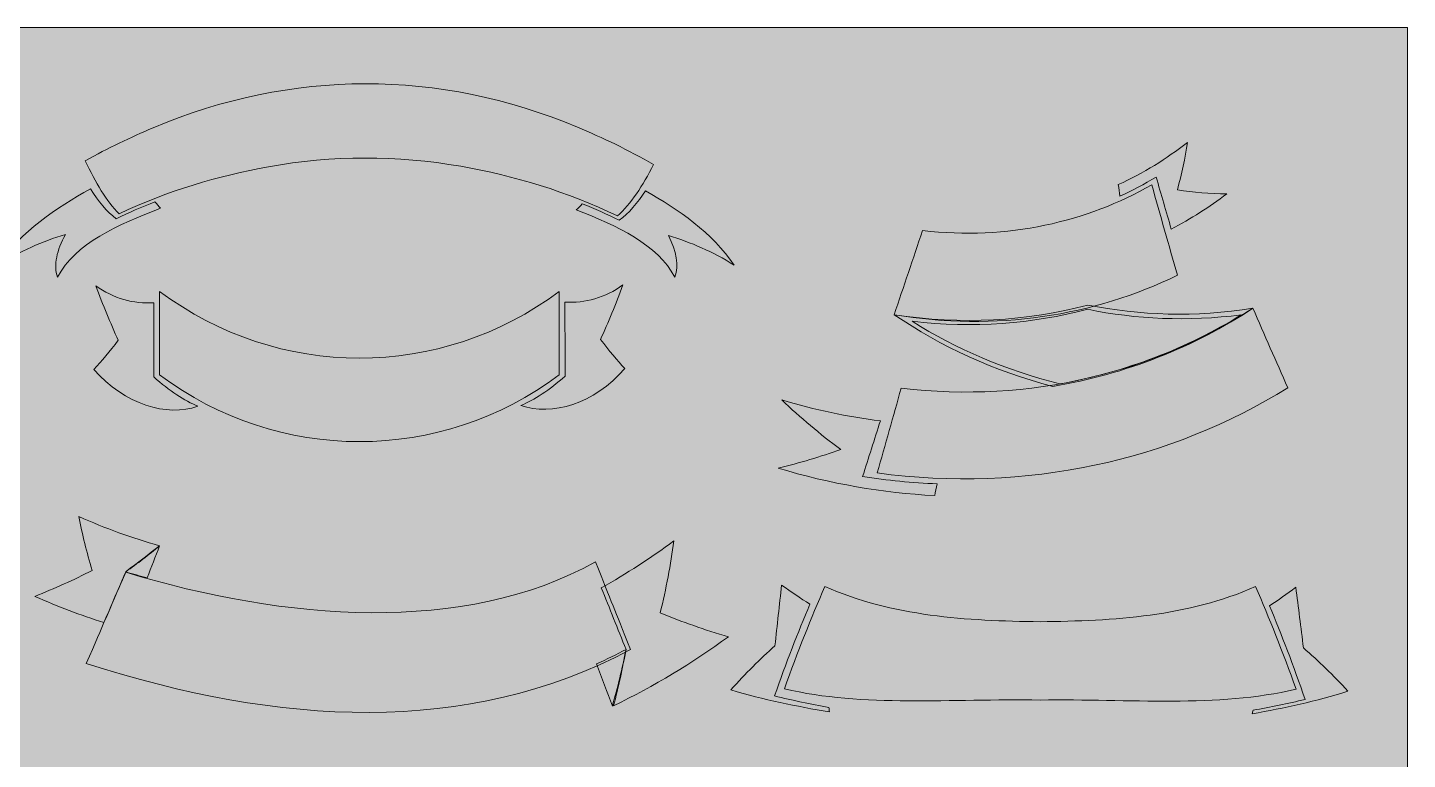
# Model space of a CAD drawing. Header units: inches. Extents: x 1 to 1682, y -780 to 2.
# Drawn here: x 370 to 1096, y -387 to -2 of the extents above; entities that cross this region are included whole.
import ezdxf

# ---------------------------------------------------------------- set-up
doc = ezdxf.new("R2010")
doc.units = ezdxf.units.IN
doc.header["$MEASUREMENT"] = 0
doc.layers.add('Layer 1', color=7, linetype='Continuous')

# ---------------------------------------------------------------- blocks, each defined once
blk = doc.blocks.new('block 323')
at = {"layer": 'Layer 1', "true_color": 0x7c8877}
h = blk.add_hatch(color=8, dxfattribs=at)
h.dxf.hatch_style = 2
edge = h.paths.add_edge_path()
edge.add_spline(control_points=[(402.89, -86.76), (384.89, -96.9), (366.4, -108.97), (354.27, -127), (365.72, -119.41), (377.85, -114.42), (389.74, -110.71), (385.28, -119.16), (383.33, -126.89), (385.62, -133.21), (394.71, -115.54), (417.66, -105.33), (439.83, -97.02), (438.82, -96.01), (437.84, -94.87), (436.88, -93.64), (429.92, -96.3), (423.06, -99.23), (416.47, -102.49), (411.54, -98.71), (407.06, -93.23), (402.89, -86.76)], knot_values=[0, 0, 0, 0, 1, 1, 1, 2, 2, 2, 3, 3, 3, 4, 4, 4, 5, 5, 5, 6, 6, 6, 7, 7, 7, 7], degree=3, periodic=1)
at = {"layer": 'Layer 1', "lineweight": 0}
blk.add_open_spline([(402.89, -86.76), (384.89, -96.9), (366.4, -108.97), (354.27, -127), (365.72, -119.41), (377.85, -114.42), (389.74, -110.71), (385.28, -119.16), (383.33, -126.89), (385.62, -133.21), (394.71, -115.54), (417.66, -105.33), (439.83, -97.02), (438.82, -96.01), (437.84, -94.87), (436.88, -93.64), (429.92, -96.3), (423.06, -99.23), (416.47, -102.49), (411.54, -98.71), (407.06, -93.23), (402.89, -86.76)], degree=3, knots=[0, 0, 0, 0, 1, 1, 1, 2, 2, 2, 3, 3, 3, 4, 4, 4, 5, 5, 5, 6, 6, 6, 7, 7, 7, 7], dxfattribs=at)
blk = doc.blocks.new('block 324')
at = {"layer": 'Layer 1', "true_color": 0x77aca6}
h = blk.add_hatch(color=123, dxfattribs=at)
h.dxf.hatch_style = 2
edge = h.paths.add_edge_path()
edge.add_spline(control_points=[(659.18, -54.34), (586.17, -23.8), (508.89, -23.91), (435.9, -54.69), (424.09, -59.62), (412.19, -65.33), (400.19, -71.98), (405.59, -83.32), (411.33, -93.4), (418.11, -99.86), (443.26, -87.93), (470.25, -79.92), (496.66, -75.15), (530.39, -69.14), (564.2, -69.06), (597.93, -74.92), (625.61, -79.81), (654.01, -88.23), (680.21, -101.03), (687.39, -94.86), (693.55, -85.07), (699.31, -74), (685.82, -66.31), (672.44, -59.84), (659.18, -54.34)], knot_values=[0, 0, 0, 0, 1, 1, 1, 2, 2, 2, 3, 3, 3, 4, 4, 4, 5, 5, 5, 6, 6, 6, 7, 7, 7, 8, 8, 8, 8], degree=3, periodic=1)
at = {"layer": 'Layer 1', "lineweight": 0}
blk.add_open_spline([(659.18, -54.34), (586.17, -23.8), (508.89, -23.91), (435.9, -54.69), (424.09, -59.62), (412.19, -65.33), (400.19, -71.98), (405.59, -83.32), (411.33, -93.4), (418.11, -99.86), (443.26, -87.93), (470.25, -79.92), (496.66, -75.15), (530.39, -69.14), (564.2, -69.06), (597.93, -74.92), (625.61, -79.81), (654.01, -88.23), (680.21, -101.03), (687.39, -94.86), (693.55, -85.07), (699.31, -74), (685.82, -66.31), (672.44, -59.84), (659.18, -54.34)], degree=3, knots=[0, 0, 0, 0, 1, 1, 1, 2, 2, 2, 3, 3, 3, 4, 4, 4, 5, 5, 5, 6, 6, 6, 7, 7, 7, 8, 8, 8, 8], dxfattribs=at)
blk = doc.blocks.new('block 325')
at = {"layer": 'Layer 1', "true_color": 0x7c8877}
h = blk.add_hatch(color=8, dxfattribs=at)
h.dxf.hatch_style = 2
edge = h.paths.add_edge_path()
edge.add_spline(control_points=[(695.1, -87.82), (712.42, -97.76), (730.06, -109.57), (741.74, -126.95), (730.53, -119.73), (718.72, -114.92), (707.14, -111.33), (711.19, -119.59), (712.79, -127.1), (710.39, -133.17), (701.66, -116.13), (679.91, -106.08), (658.62, -97.88), (659.66, -96.9), (660.68, -95.8), (661.67, -94.59), (668.35, -97.22), (674.91, -100.1), (681.22, -103.3), (686.25, -99.62), (690.85, -94.22), (695.1, -87.82)], knot_values=[0, 0, 0, 0, 1, 1, 1, 2, 2, 2, 3, 3, 3, 4, 4, 4, 5, 5, 5, 6, 6, 6, 7, 7, 7, 7], degree=3, periodic=1)
at = {"layer": 'Layer 1', "lineweight": 0}
blk.add_open_spline([(695.1, -87.82), (712.42, -97.76), (730.06, -109.57), (741.74, -126.95), (730.53, -119.73), (718.72, -114.92), (707.14, -111.33), (711.19, -119.59), (712.79, -127.1), (710.39, -133.17), (701.66, -116.13), (679.91, -106.08), (658.62, -97.88), (659.66, -96.9), (660.68, -95.8), (661.67, -94.59), (668.35, -97.22), (674.91, -100.1), (681.22, -103.3), (686.25, -99.62), (690.85, -94.22), (695.1, -87.82)], degree=3, knots=[0, 0, 0, 0, 1, 1, 1, 2, 2, 2, 3, 3, 3, 4, 4, 4, 5, 5, 5, 6, 6, 6, 7, 7, 7, 7], dxfattribs=at)
blk = doc.blocks.new('block 322')
at = {"layer": 'Layer 1'}
for name in ['block 324', 'block 323', 'block 325']:
    blk.add_blockref(name, (0, 0), dxfattribs=at)
blk = doc.blocks.new('block 326')
at = {"layer": 'Layer 1', "true_color": 0x6b6151}
h = blk.add_hatch(color=251, dxfattribs=at)
h.dxf.hatch_style = 2
edge = h.paths.add_edge_path()
edge.add_spline(control_points=[(421.48, -288.41), (505.49, -313.72), (599.45, -321.5), (668.73, -282.92), (677.4, -304.63), (678.47, -307.3), (687.14, -329.01), (600.75, -374.93), (502.42, -368.87), (400.74, -336.42), (410.19, -314.54), (412.03, -310.29), (421.48, -288.41)], knot_values=[0, 0, 0, 0, 1, 1, 1, 2, 2, 2, 3, 3, 3, 4, 4, 4, 4], degree=3, periodic=1)
at = {"layer": 'Layer 1', "lineweight": 0}
blk.add_open_spline([(421.48, -288.41), (505.49, -313.72), (599.45, -321.5), (668.73, -282.92), (677.4, -304.63), (678.47, -307.3), (687.14, -329.01), (600.75, -374.93), (502.42, -368.87), (400.74, -336.42), (410.19, -314.54), (412.03, -310.29), (421.48, -288.41)], degree=3, knots=[0, 0, 0, 0, 1, 1, 1, 2, 2, 2, 3, 3, 3, 4, 4, 4, 4], dxfattribs=at)
blk = doc.blocks.new('block 327')
at = {"layer": 'Layer 1', "true_color": 0x4e483d}
h = blk.add_hatch(color=59, dxfattribs=at)
h.dxf.hatch_style = 2
edge = h.paths.add_edge_path()
edge.add_spline(control_points=[(671.77, -296.49), (685.05, -289.16), (697.8, -280.94), (709.94, -271.88), (708.27, -284.42), (705.89, -297.06), (702.78, -309.73), (714.27, -314.49), (726.26, -318.7), (738.69, -322.28), (719.68, -336.17), (699.46, -348.31), (678.25, -358.57), (680.81, -348.69), (682.98, -338.8), (684.78, -328.95), (680.45, -318.13), (676.11, -307.31), (671.77, -296.49)], knot_values=[0, 0, 0, 0, 1, 1, 1, 2, 2, 2, 3, 3, 3, 4, 4, 4, 5, 5, 5, 6, 6, 6, 6], degree=3, periodic=1)
at = {"layer": 'Layer 1', "lineweight": 0}
blk.add_open_spline([(671.77, -296.49), (685.05, -289.16), (697.8, -280.94), (709.94, -271.88), (708.27, -284.42), (705.89, -297.06), (702.78, -309.73), (714.27, -314.49), (726.26, -318.7), (738.69, -322.28), (719.68, -336.17), (699.46, -348.31), (678.25, -358.57), (680.81, -348.69), (682.98, -338.8), (684.78, -328.95), (680.45, -318.13), (676.11, -307.31), (671.77, -296.49)], degree=3, knots=[0, 0, 0, 0, 1, 1, 1, 2, 2, 2, 3, 3, 3, 4, 4, 4, 5, 5, 5, 6, 6, 6, 6], dxfattribs=at)
blk = doc.blocks.new('block 328')
at = {"layer": 'Layer 1', "true_color": 0x322d24}
h = blk.add_hatch(color=250, dxfattribs=at)
h.dxf.hatch_style = 2
edge = h.paths.add_edge_path()
edge.add_spline(control_points=[(669.32, -336.58), (674.53, -334.16), (679.69, -331.61), (684.78, -328.95), (682.78, -338.89), (680.38, -348.85), (677.58, -358.81), (674.82, -351.4), (672.06, -343.99), (669.32, -336.58)], knot_values=[0, 0, 0, 0, 1, 1, 1, 2, 2, 2, 3, 3, 3, 3], degree=3, periodic=1)
at = {"layer": 'Layer 1', "lineweight": 0}
blk.add_open_spline([(669.32, -336.58), (674.53, -334.16), (679.69, -331.61), (684.78, -328.95), (682.78, -338.89), (680.38, -348.85), (677.58, -358.81), (674.82, -351.4), (672.06, -343.99), (669.32, -336.58)], degree=3, knots=[0, 0, 0, 0, 1, 1, 1, 2, 2, 2, 3, 3, 3, 3], dxfattribs=at)
blk = doc.blocks.new('block 330')
at = {"layer": 'Layer 1', "true_color": 0x4e483d}
h = blk.add_hatch(color=59, dxfattribs=at)
h.dxf.hatch_style = 2
edge = h.paths.add_edge_path()
edge.add_spline(control_points=[(396.76, -259.08), (410.72, -265.33), (424.91, -270.43), (439.2, -274.43), (433.53, -279.06), (427.68, -283.56), (421.64, -287.9), (417.75, -296.89), (413.87, -305.87), (409.98, -314.86), (397.79, -310.97), (385.67, -306.37), (373.69, -301.04), (384.11, -296.93), (394.16, -292.36), (403.81, -287.4), (401, -277.95), (398.65, -268.5), (396.76, -259.08)], knot_values=[0, 0, 0, 0, 1, 1, 1, 2, 2, 2, 3, 3, 3, 4, 4, 4, 5, 5, 5, 6, 6, 6, 6], degree=3, periodic=1)
at = {"layer": 'Layer 1', "lineweight": 0}
blk.add_open_spline([(396.76, -259.08), (410.72, -265.33), (424.91, -270.43), (439.2, -274.43), (433.53, -279.06), (427.68, -283.56), (421.64, -287.9), (417.75, -296.89), (413.87, -305.87), (409.98, -314.86), (397.79, -310.97), (385.67, -306.37), (373.69, -301.04), (384.11, -296.93), (394.16, -292.36), (403.81, -287.4), (401, -277.95), (398.65, -268.5), (396.76, -259.08)], degree=3, knots=[0, 0, 0, 0, 1, 1, 1, 2, 2, 2, 3, 3, 3, 4, 4, 4, 5, 5, 5, 6, 6, 6, 6], dxfattribs=at)
blk = doc.blocks.new('block 331')
at = {"layer": 'Layer 1', "true_color": 0x322d24}
h = blk.add_hatch(color=250, dxfattribs=at)
h.dxf.hatch_style = 2
edge = h.paths.add_edge_path()
edge.add_spline(control_points=[(439.33, -274.52), (433.59, -279.23), (427.65, -283.79), (421.52, -288.19), (425.27, -289.31), (429.02, -290.35), (432.78, -291.32), (434.96, -285.72), (437.15, -280.12), (439.33, -274.52)], knot_values=[0, 0, 0, 0, 1, 1, 1, 2, 2, 2, 3, 3, 3, 3], degree=3, periodic=1)
at = {"layer": 'Layer 1', "lineweight": 0}
blk.add_open_spline([(439.33, -274.52), (433.59, -279.23), (427.65, -283.79), (421.52, -288.19), (425.27, -289.31), (429.02, -290.35), (432.78, -291.32), (434.96, -285.72), (437.15, -280.12), (439.33, -274.52)], degree=3, knots=[0, 0, 0, 0, 1, 1, 1, 2, 2, 2, 3, 3, 3, 3], dxfattribs=at)
blk = doc.blocks.new('block 329')
at = {"layer": 'Layer 1'}
for name in ['block 330', 'block 331']:
    blk.add_blockref(name, (0, 0), dxfattribs=at)
blk = doc.blocks.new('block 333')
at = {"layer": 'Layer 1', "true_color": 0x7c8877}
h = blk.add_hatch(color=8, dxfattribs=at)
h.dxf.hatch_style = 2
edge = h.paths.add_edge_path()
edge.add_spline(control_points=[(781.56, -305.19), (775.26, -320.04), (769.02, -336.04), (762.92, -353.42), (772.43, -355.74), (781.96, -357.69), (791.56, -359.46), (791.65, -360.26), (791.75, -361.05), (791.84, -361.84), (774.4, -358.87), (757.2, -355.4), (740, -350.22), (747.61, -341.67), (755.36, -333.99), (763.18, -327.03), (764.33, -316.23), (765.5, -305.58), (766.68, -295.08), (771.66, -298.68), (776.61, -302.04), (781.56, -305.19)], knot_values=[0, 0, 0, 0, 1, 1, 1, 2, 2, 2, 3, 3, 3, 4, 4, 4, 5, 5, 5, 6, 6, 6, 7, 7, 7, 7], degree=3, periodic=1)
at = {"layer": 'Layer 1', "lineweight": 0}
blk.add_open_spline([(781.56, -305.19), (775.26, -320.04), (769.02, -336.04), (762.92, -353.42), (772.43, -355.74), (781.96, -357.69), (791.56, -359.46), (791.65, -360.26), (791.75, -361.05), (791.84, -361.84), (774.4, -358.87), (757.2, -355.4), (740, -350.22), (747.61, -341.67), (755.36, -333.99), (763.18, -327.03), (764.33, -316.23), (765.5, -305.58), (766.68, -295.08), (771.66, -298.68), (776.61, -302.04), (781.56, -305.19)], degree=3, knots=[0, 0, 0, 0, 1, 1, 1, 2, 2, 2, 3, 3, 3, 4, 4, 4, 5, 5, 5, 6, 6, 6, 7, 7, 7, 7], dxfattribs=at)
blk = doc.blocks.new('block 334')
at = {"layer": 'Layer 1', "true_color": 0x7c8877}
h = blk.add_hatch(color=8, dxfattribs=at)
h.dxf.hatch_style = 2
edge = h.paths.add_edge_path()
edge.add_spline(control_points=[(1041.291, -328.1421), (1039.9668, -317.3501), (1038.627, -306.7349), (1037.2754, -296.2896), (1032.6494, -299.7285), (1028.0391, -302.9521), (1023.4355, -305.9946), (1029.7627, -321.1602), (1036.0254, -337.4995), (1042.1504, -355.2725), (1033.0664, -357.4385), (1023.9521, -359.2651), (1014.7783, -360.9321), (1014.6084, -361.5586), (1014.4395, -362.1836), (1014.2695, -362.8071), (1031.2344, -359.7607), (1047.9727, -356.1899), (1064.7197, -350.9438), (1057.0254, -342.5308), (1049.1973, -334.9819), (1041.291, -328.1421)], knot_values=[0, 0, 0, 0, 1, 1, 1, 2, 2, 2, 3, 3, 3, 4, 4, 4, 5, 5, 5, 6, 6, 6, 7, 7, 7, 7], degree=3, periodic=1)
at = {"layer": 'Layer 1', "lineweight": 0}
blk.add_open_spline([(1041.291, -328.1421), (1039.9668, -317.3501), (1038.627, -306.7349), (1037.2754, -296.2896), (1032.6494, -299.7285), (1028.0391, -302.9521), (1023.4355, -305.9946), (1029.7627, -321.1602), (1036.0254, -337.4995), (1042.1504, -355.2725), (1033.0664, -357.4385), (1023.9521, -359.2651), (1014.7783, -360.9321), (1014.6084, -361.5586), (1014.4395, -362.1836), (1014.2695, -362.8071), (1031.2344, -359.7607), (1047.9727, -356.1899), (1064.7197, -350.9438), (1057.0254, -342.5308), (1049.1973, -334.9819), (1041.291, -328.1421)], degree=3, knots=[0, 0, 0, 0, 1, 1, 1, 2, 2, 2, 3, 3, 3, 4, 4, 4, 5, 5, 5, 6, 6, 6, 7, 7, 7, 7], dxfattribs=at)
blk = doc.blocks.new('block 335')
at = {"layer": 'Layer 1', "true_color": 0x77aca6}
h = blk.add_hatch(color=123, dxfattribs=at)
h.dxf.hatch_style = 2
edge = h.paths.add_edge_path()
edge.add_spline(control_points=[(1016.09, -295.91), (980.49, -311.65), (941.63, -313.93), (902.76, -314.4), (863.9, -313.91), (825.03, -311.6), (789.42, -295.9), (782.24, -312.3), (775.11, -330.09), (768.13, -349.65), (809.33, -359.53), (856.06, -354.69), (902.77, -355.59), (949.48, -354.79), (996.19, -359.74), (1037.38, -349.84), (1030.4, -330.21), (1023.28, -312.36), (1016.09, -295.91)], knot_values=[0, 0, 0, 0, 1, 1, 1, 2, 2, 2, 3, 3, 3, 4, 4, 4, 5, 5, 5, 6, 6, 6, 6], degree=3, periodic=1)
at = {"layer": 'Layer 1', "lineweight": 0}
blk.add_open_spline([(1016.09, -295.91), (980.49, -311.65), (941.63, -313.93), (902.76, -314.4), (863.9, -313.91), (825.03, -311.6), (789.42, -295.9), (782.24, -312.3), (775.11, -330.09), (768.13, -349.65), (809.33, -359.53), (856.06, -354.69), (902.77, -355.59), (949.48, -354.79), (996.19, -359.74), (1037.38, -349.84), (1030.4, -330.21), (1023.28, -312.36), (1016.09, -295.91)], degree=3, knots=[0, 0, 0, 0, 1, 1, 1, 2, 2, 2, 3, 3, 3, 4, 4, 4, 5, 5, 5, 6, 6, 6, 6], dxfattribs=at)
blk = doc.blocks.new('block 332')
at = {"layer": 'Layer 1'}
for name in ['block 333', 'block 335', 'block 334']:
    blk.add_blockref(name, (0, 0), dxfattribs=at)
blk = doc.blocks.new('block 337')
at = {"layer": 'Layer 1', "true_color": 0xe8a524}
h = blk.add_hatch(color=42, dxfattribs=at)
h.dxf.hatch_style = 2
edge = h.paths.add_edge_path()
edge.add_spline(control_points=[(840.82, -108.73), (835.85, -123.47), (830.88, -138.2), (825.92, -152.94), (879.22, -161.99), (931.25, -153.53), (974.95, -132.22), (970.45, -116.36), (965.95, -100.5), (961.45, -84.64), (927.61, -104.13), (885.49, -113.89), (840.82, -108.73)], knot_values=[0, 0, 0, 0, 1, 1, 1, 2, 2, 2, 3, 3, 3, 4, 4, 4, 4], degree=3, periodic=1)
at = {"layer": 'Layer 1', "lineweight": 0}
blk.add_open_spline([(840.82, -108.73), (835.85, -123.47), (830.88, -138.2), (825.92, -152.94), (879.22, -161.99), (931.25, -153.53), (974.95, -132.22), (970.45, -116.36), (965.95, -100.5), (961.45, -84.64), (927.61, -104.13), (885.49, -113.89), (840.82, -108.73)], degree=3, knots=[0, 0, 0, 0, 1, 1, 1, 2, 2, 2, 3, 3, 3, 4, 4, 4, 4], dxfattribs=at)
blk = doc.blocks.new('block 338')
at = {"layer": 'Layer 1', "true_color": 0xe8a524}
h = blk.add_hatch(color=42, dxfattribs=at)
h.dxf.hatch_style = 2
edge = h.paths.add_edge_path()
edge.add_spline(control_points=[(829.57, -191.58), (825.39, -206.43), (821.2, -221.28), (817.02, -236.14), (895.35, -246.91), (971.55, -229.54), (1033.05, -191.41), (1026.91, -177.48), (1020.79, -163.53), (1014.7, -149.58), (962.85, -183.24), (897.57, -199.65), (829.57, -191.58)], knot_values=[0, 0, 0, 0, 1, 1, 1, 2, 2, 2, 3, 3, 3, 4, 4, 4, 4], degree=3, periodic=1)
at = {"layer": 'Layer 1', "lineweight": 0}
blk.add_open_spline([(829.57, -191.58), (825.39, -206.43), (821.2, -221.28), (817.02, -236.14), (895.35, -246.91), (971.55, -229.54), (1033.05, -191.41), (1026.91, -177.48), (1020.79, -163.53), (1014.7, -149.58), (962.85, -183.24), (897.57, -199.65), (829.57, -191.58)], degree=3, knots=[0, 0, 0, 0, 1, 1, 1, 2, 2, 2, 3, 3, 3, 4, 4, 4, 4], dxfattribs=at)
blk = doc.blocks.new('block 339')
at = {"layer": 'Layer 1', "true_color": 0x6b6151}
h = blk.add_hatch(color=251, dxfattribs=at)
h.dxf.hatch_style = 2
edge = h.paths.add_edge_path()
edge.add_spline(control_points=[(909.39, -190.68), (878.61, -182.65), (850.45, -169.66), (825.92, -152.94), (861.28, -158.47), (895.97, -156.29), (927.81, -147.85), (954.98, -153.38), (984.41, -154.36), (1014.7, -149.58), (983.7, -169.97), (947.9, -184.21), (909.39, -190.68)], knot_values=[0, 0, 0, 0, 1, 1, 1, 2, 2, 2, 3, 3, 3, 4, 4, 4, 4], degree=3, periodic=1)
edge = h.paths.add_edge_path()
edge.add_spline(control_points=[(835.34, -156.42), (858.53, -170.97), (884.73, -182.26), (913.12, -189.31), (947.68, -183.11), (980.01, -170.63), (1008.57, -153.03), (980.4, -156.63), (953.1, -155.34), (927.74, -150.11), (898.72, -157.72), (867.39, -160.18), (835.34, -156.42)], knot_values=[0, 0, 0, 0, 1, 1, 1, 2, 2, 2, 3, 3, 3, 4, 4, 4, 4], degree=3, periodic=1)
at = {"layer": 'Layer 1', "lineweight": 0}
for points in [[(909.39, -190.68), (878.61, -182.65), (850.45, -169.66), (825.92, -152.94), (861.28, -158.47), (895.97, -156.29), (927.81, -147.85), (954.98, -153.38), (984.41, -154.36), (1014.7, -149.58), (983.7, -169.97), (947.9, -184.21), (909.39, -190.68)], [(835.34, -156.42), (858.53, -170.97), (884.73, -182.26), (913.12, -189.31), (947.68, -183.11), (980.01, -170.63), (1008.57, -153.03), (980.4, -156.63), (953.1, -155.34), (927.74, -150.11), (898.72, -157.72), (867.39, -160.18), (835.34, -156.42)]]:
    blk.add_open_spline(points, degree=3, knots=[0, 0, 0, 0, 1, 1, 1, 2, 2, 2, 3, 3, 3, 4, 4, 4, 4], dxfattribs=at)
blk = doc.blocks.new('block 340')
at = {"layer": 'Layer 1', "true_color": 0x6b6151}
h = blk.add_hatch(color=251, dxfattribs=at)
h.dxf.hatch_style = 2
edge = h.paths.add_edge_path()
edge.add_spline(control_points=[(818.62, -208.74), (801.43, -206.61), (784.08, -202.99), (766.79, -197.77), (776.46, -206.98), (786.79, -215.69), (797.76, -223.83), (787.19, -227.62), (776.2, -230.9), (764.81, -233.62), (792.24, -241.91), (819.92, -246.64), (847.23, -248.08), (847.64, -246.01), (848.04, -243.94), (848.45, -241.86), (835.49, -241.36), (822.42, -240.1), (809.31, -238.06), (812.43, -228.29), (815.53, -218.52), (818.62, -208.74)], knot_values=[0, 0, 0, 0, 1, 1, 1, 2, 2, 2, 3, 3, 3, 4, 4, 4, 5, 5, 5, 6, 6, 6, 7, 7, 7, 7], degree=3, periodic=1)
at = {"layer": 'Layer 1', "lineweight": 0}
blk.add_open_spline([(818.62, -208.74), (801.43, -206.61), (784.08, -202.99), (766.79, -197.77), (776.46, -206.98), (786.79, -215.69), (797.76, -223.83), (787.19, -227.62), (776.2, -230.9), (764.81, -233.62), (792.24, -241.91), (819.92, -246.64), (847.23, -248.08), (847.64, -246.01), (848.04, -243.94), (848.45, -241.86), (835.49, -241.36), (822.42, -240.1), (809.31, -238.06), (812.43, -228.29), (815.53, -218.52), (818.62, -208.74)], degree=3, knots=[0, 0, 0, 0, 1, 1, 1, 2, 2, 2, 3, 3, 3, 4, 4, 4, 5, 5, 5, 6, 6, 6, 7, 7, 7, 7], dxfattribs=at)
blk = doc.blocks.new('block 341')
at = {"layer": 'Layer 1', "true_color": 0x6b6151}
h = blk.add_hatch(color=251, dxfattribs=at)
h.dxf.hatch_style = 2
edge = h.paths.add_edge_path()
edge.add_spline(control_points=[(971.72, -107.9), (982.05, -102.5), (991.85, -96.31), (1001.01, -89.39), (992.03, -89.33), (983.32, -88.62), (974.94, -87.34), (977.25, -78.98), (979, -70.63), (980.19, -62.33), (969.26, -71.02), (957.08, -78.51), (943.87, -84.55), (944.12, -86.58), (944.37, -88.61), (944.61, -90.65), (951.26, -87.63), (957.65, -84.26), (963.77, -80.56), (966.43, -89.67), (969.08, -98.78), (971.72, -107.9)], knot_values=[0, 0, 0, 0, 1, 1, 1, 2, 2, 2, 3, 3, 3, 4, 4, 4, 5, 5, 5, 6, 6, 6, 7, 7, 7, 7], degree=3, periodic=1)
at = {"layer": 'Layer 1', "lineweight": 0}
blk.add_open_spline([(971.72, -107.9), (982.05, -102.5), (991.85, -96.31), (1001.01, -89.39), (992.03, -89.33), (983.32, -88.62), (974.94, -87.34), (977.25, -78.98), (979, -70.63), (980.19, -62.33), (969.26, -71.02), (957.08, -78.51), (943.87, -84.55), (944.12, -86.58), (944.37, -88.61), (944.61, -90.65), (951.26, -87.63), (957.65, -84.26), (963.77, -80.56), (966.43, -89.67), (969.08, -98.78), (971.72, -107.9)], degree=3, knots=[0, 0, 0, 0, 1, 1, 1, 2, 2, 2, 3, 3, 3, 4, 4, 4, 5, 5, 5, 6, 6, 6, 7, 7, 7, 7], dxfattribs=at)
blk = doc.blocks.new('block 336')
at = {"layer": 'Layer 1'}
for name in ['block 341', 'block 337', 'block 338', 'block 339', 'block 340']:
    blk.add_blockref(name, (0, 0), dxfattribs=at)
blk = doc.blocks.new('block 2')
at = {"layer": 'Layer 1', "true_color": 0xfff2da}
h = blk.add_hatch(color=7, dxfattribs=at)
h.dxf.hatch_style = 2
h.paths.add_polyline_path([(1096, -780), (1, -780), (1, -2), (1096, -2)])
at = {"layer": 'Layer 1', "true_color": 0x4e483d}
h = blk.add_hatch(color=59, dxfattribs=at)
h.dxf.hatch_style = 2
edge = h.paths.add_edge_path()
edge.add_spline(control_points=[(436.27, -146.7), (425.72, -147.39), (414.9, -144.4), (405.84, -137.72), (409.5, -147.89), (413.45, -157.45), (417.55, -166.41), (413.05, -172.24), (408.73, -177.34), (404.77, -181.72), (420.96, -200.34), (443.25, -206.8), (459.44, -201.1), (452.5, -198.18), (444.44, -193.03), (436.22, -185.65), (436.24, -172.67), (436.25, -159.68), (436.27, -146.7)], knot_values=[0, 0, 0, 0, 1, 1, 1, 2, 2, 2, 3, 3, 3, 4, 4, 4, 5, 5, 5, 6, 6, 6, 6], degree=3, periodic=1)
h = blk.add_hatch(color=59, dxfattribs=at)
h.dxf.hatch_style = 2
edge = h.paths.add_edge_path()
edge.add_spline(control_points=[(652.65, -146.29), (663.2, -146.97), (674.02, -143.98), (683.08, -137.3), (679.42, -147.47), (675.47, -157.03), (671.37, -165.99), (675.87, -171.82), (680.19, -176.92), (684.15, -181.3), (667.96, -199.92), (645.67, -206.38), (629.48, -200.68), (636.42, -197.76), (644.48, -192.61), (652.7, -185.23), (652.68, -172.25), (652.66, -159.27), (652.65, -146.29)], knot_values=[0, 0, 0, 0, 1, 1, 1, 2, 2, 2, 3, 3, 3, 4, 4, 4, 5, 5, 5, 6, 6, 6, 6], degree=3, periodic=1)
at = {"layer": 'Layer 1', "true_color": 0x6b6151}
h = blk.add_hatch(color=251, dxfattribs=at)
h.dxf.hatch_style = 2
edge = h.paths.add_edge_path()
edge.add_spline(control_points=[(649.65, -184.6), (587.35, -231.38), (501.65, -231.38), (439.35, -184.6), (439.35, -169.96), (439.35, -155.32), (439.35, -140.67), (501.65, -187.45), (587.35, -187.45), (649.65, -140.67), (649.65, -155.32), (649.65, -169.96), (649.65, -184.6)], knot_values=[0, 0, 0, 0, 1, 1, 1, 2, 2, 2, 3, 3, 3, 4, 4, 4, 4], degree=3, periodic=1)
at = {"layer": 'Layer 1', "lineweight": 0}
for points in [[(1096, -2), (1, -2), (1, -780), (1096, -780), (1096, -2)], [(1096, -780), (1, -780), (1, -2), (1096, -2), (1096, -780)]]:
    blk.add_lwpolyline(points, dxfattribs=at)
for points, knots in [([(436.27, -146.7), (425.72, -147.39), (414.9, -144.4), (405.84, -137.72), (409.5, -147.89), (413.45, -157.45), (417.55, -166.41), (413.05, -172.24), (408.73, -177.34), (404.77, -181.72), (420.96, -200.34), (443.25, -206.8), (459.44, -201.1), (452.5, -198.18), (444.44, -193.03), (436.22, -185.65), (436.24, -172.67), (436.25, -159.68), (436.27, -146.7)], [0, 0, 0, 0, 1, 1, 1, 2, 2, 2, 3, 3, 3, 4, 4, 4, 5, 5, 5, 6, 6, 6, 6]), ([(652.65, -146.29), (663.2, -146.97), (674.02, -143.98), (683.08, -137.3), (679.42, -147.47), (675.47, -157.03), (671.37, -165.99), (675.87, -171.82), (680.19, -176.92), (684.15, -181.3), (667.96, -199.92), (645.67, -206.38), (629.48, -200.68), (636.42, -197.76), (644.48, -192.61), (652.7, -185.23), (652.68, -172.25), (652.66, -159.27), (652.65, -146.29)], [0, 0, 0, 0, 1, 1, 1, 2, 2, 2, 3, 3, 3, 4, 4, 4, 5, 5, 5, 6, 6, 6, 6]), ([(649.65, -184.6), (587.35, -231.38), (501.65, -231.38), (439.35, -184.6), (439.35, -169.96), (439.35, -155.32), (439.35, -140.67), (501.65, -187.45), (587.35, -187.45), (649.65, -140.67), (649.65, -155.32), (649.65, -169.96), (649.65, -184.6)], [0, 0, 0, 0, 1, 1, 1, 2, 2, 2, 3, 3, 3, 4, 4, 4, 4])]:
    blk.add_open_spline(points, degree=3, knots=knots, dxfattribs=at)
at = {"layer": 'Layer 1'}
for name in ['block 322', 'block 336', 'block 329', 'block 327', 'block 326', 'block 332', 'block 328']:
    blk.add_blockref(name, (0, 0), dxfattribs=at)

msp = doc.modelspace()

# ---------------------------------------------------------------- block references
at = {"layer": 'Layer 1'}
msp.add_blockref('block 2', (0, 0), dxfattribs=at)

doc.saveas('drawing.dxf')
